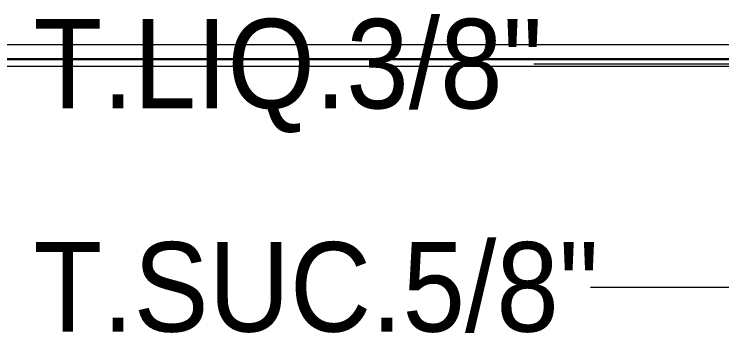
# Model space of a CAD drawing. Header units: metres. Extents: x 32 to 132, y -29 to 44.
# Drawn here: x 125.508 to 126.931, y -16.522 to -15.88 of the extents above; entities that cross this region are included whole.
import ezdxf

# ---------------------------------------------------------------- set-up
doc = ezdxf.new("R2010")
doc.units = ezdxf.units.M
doc.header["$LTSCALE"] = 100
doc.layers.add('Arqui', color=8, linetype='Continuous', lineweight=0)
doc.layers.add('P-PIPE-IDEN', color=7, linetype='Continuous', lineweight=9)
doc.styles.add('SansSerif_2', font='SANSS__.TTF', dxfattribs={"width": 0.9, "height": 0.18})

# ---------------------------------------------------------------- blocks, each defined once
blk = doc.blocks.new('A$C4ed580ad')
at = {"layer": 'Arqui', "lineweight": 0}
blk.add_lwpolyline([(47.8316, 12.989), (47.8316, 13.0323), (43.8316, 13.0323), (43.8316, 12.989)], close=True, dxfattribs=at)
at = {"layer": 'Arqui', "lineweight": 25}
blk.add_lwpolyline([(47.8316, 13.0034), (43.8316, 13.0034), (47.8316, 13.0034)], dxfattribs=at)

msp = doc.modelspace()

# ---------------------------------------------------------------- linework, layer by layer
at = {"layer": 'P-PIPE-IDEN'}
for p, q in [((127.317, -15.981), (126.5528, -15.981)), ((127.4061, -16.4301), (126.6662, -16.4301))]:
    msp.add_line(p, q, dxfattribs=at)

# ---------------------------------------------------------------- block references
at = {"layer": 'Arqui'}
msp.add_blockref('A$C4ed580ad', (80.1042, -28.9743), dxfattribs=at)

# ---------------------------------------------------------------- texts
at = {"layer": 'P-PIPE-IDEN', "char_height": 0.18, "attachment_point": 1, "style": 'SansSerif_2'}
for s, insert, width in [('T.LIQ.3/8"', (125.5466, -15.89), 1.212151), ('T.SUC.5/8"', (125.5466, -16.3391), 1.34924)]:
    msp.add_mtext(s, dxfattribs=dict(at, insert=insert, width=width))

doc.saveas('drawing.dxf')
